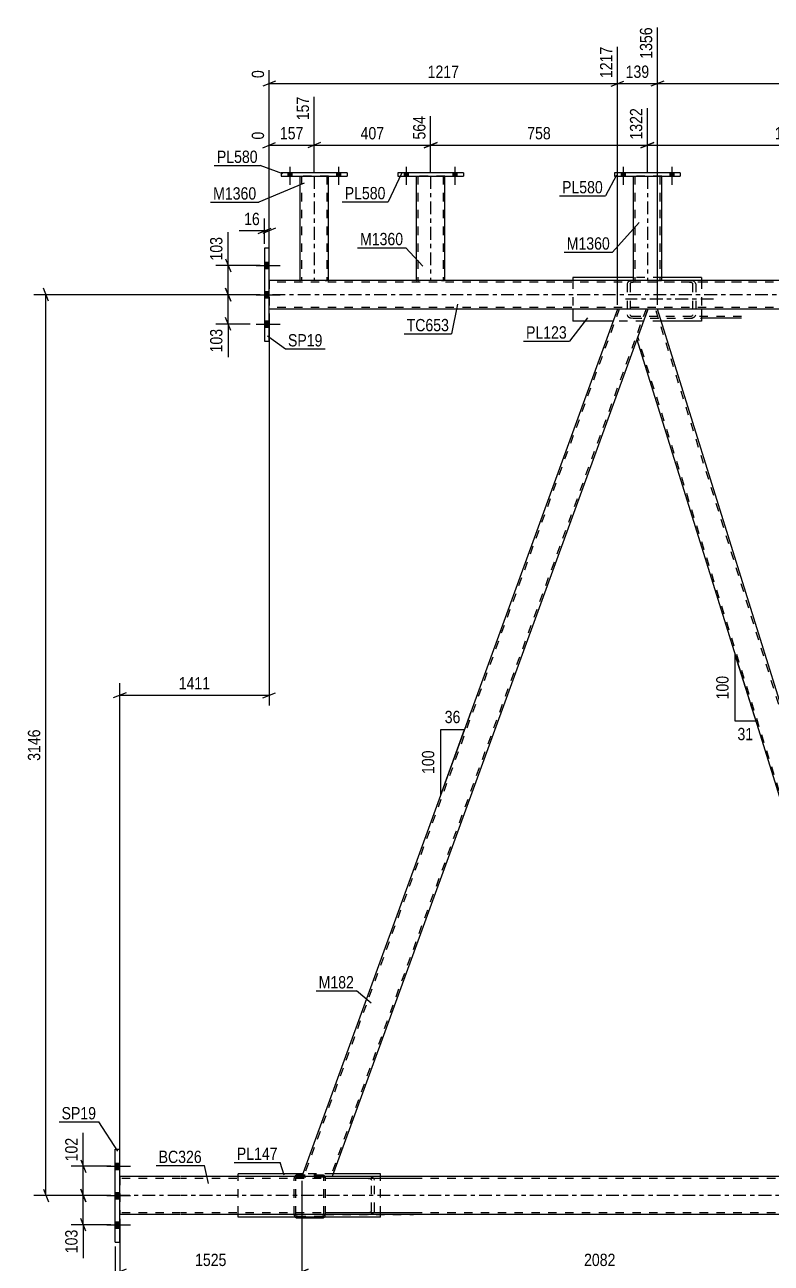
# Model space of a CAD drawing. Header units: millimetres. Extents: x -563 to 626, y -882 to -41.
# Drawn here: x -145.3 to 28.6, y -735.5 to -447.1 of the extents above; entities that cross this region are included whole.
import ezdxf

# ---------------------------------------------------------------- set-up
doc = ezdxf.new("R2010")
doc.units = ezdxf.units.MM
doc.linetypes.add('DXK_LINE_DOT2', pattern=[3.9198, 1.9599, -1.9599])
doc.linetypes.add('DXK_LINE_DOT3', pattern=[5.9187, 2.979, -0.9799, 0.9799, -0.9799])
doc.styles.add('Arial Narrow', font='ARIALN.TTF', dxfattribs={"height": 0.2})

# ---------------------------------------------------------------- blocks, each defined once
blk = doc.blocks.new('Part-761534688-3945 - 3801')
at = {"color": 2, "linetype": 'Continuous'}
for p, q in [((-3.63, -482.38), (-3.63, -506.67)), ((3.04, -506.67), (3.04, -482.38)), ((2.24, -506.67), (-3.63, -506.67)), ((2.98, -506.67), (2.24, -506.67)), ((2.98, -506.67), (3.04, -506.67))]:
    blk.add_line(p, q, dxfattribs=at)
at = {"color": 7, "linetype": 'DXK_LINE_DOT2'}
for p, q in [((3.04, -482.38), (-3.63, -482.38)), ((-3.23, -482.38), (-3.23, -506.67)), ((2.64, -482.38), (2.64, -506.67)), ((-3.63, -506.67), (-3.56, -506.67)), ((-3.23, -506.67), (-3.19, -506.67)), ((-3.19, -506.67), (-3.13, -506.67)), ((-3.13, -506.67), (-3.11, -506.67)), ((2.24, -506.67), (2.81, -506.67))]:
    blk.add_line(p, q, dxfattribs=at)
at = {"color": 7, "linetype": 'DXK_LINE_DOT3'}
blk.add_line((-0.29, -482.38), (-0.29, -506.67), dxfattribs=at)
blk = doc.blocks.new('Part-761534688-3815 - 3801')
at = {"color": 2, "linetype": 'Continuous'}
for p, q in [((-109.03, -715.37), (-123.23, -715.37)), ((170.63, -715.37), (-108.93, -715.37)), ((-109.03, -724.17), (-123.23, -724.17)), ((170.63, -724.17), (-108.93, -724.17))]:
    blk.add_line(p, q, dxfattribs=at)
at = {"color": 7, "linetype": 'DXK_LINE_DOT2'}
for p, q in [((-123.23, -715.37), (-123.23, -724.17)), ((-109.03, -715.77), (-123.23, -715.77)), ((170.63, -715.77), (-108.93, -715.77)), ((170.63, -715.37), (170.63, -724.17)), ((-109.03, -723.77), (-123.23, -723.77)), ((170.63, -723.77), (-108.93, -723.77))]:
    blk.add_line(p, q, dxfattribs=at)
at = {"color": 7, "linetype": 'DXK_LINE_DOT3'}
for p, q in [((-109.03, -719.77), (-123.23, -719.77)), ((170.63, -719.77), (-108.93, -719.77))]:
    blk.add_line(p, q, dxfattribs=at)
blk = doc.blocks.new('Part-761534688-3850 - 3801')
at = {"color": 2, "linetype": 'Continuous'}
for p, q in [((-7.96, -481.58), (-7.96, -482.38)), ((7.37, -481.58), (-7.96, -481.58)), ((7.37, -481.58), (7.37, -482.38)), ((-7.96, -482.38), (7.37, -482.38))]:
    blk.add_line(p, q, dxfattribs=at)
blk = doc.blocks.new('Part-761534688-3985 - 3801')
at = {"color": 2, "linetype": 'Continuous'}
for p, q in [((-80.56, -714.7), (-95.6, -714.7)), ((-95.6, -715.37), (-95.6, -714.7)), ((-62.5, -714.7), (-73.46, -714.7)), ((-62.5, -715.37), (-62.5, -714.7)), ((-95.6, -724.84), (-95.6, -724.17)), ((-62.5, -724.84), (-95.6, -724.84)), ((-62.5, -724.84), (-62.5, -724.17))]:
    blk.add_line(p, q, dxfattribs=at)
at = {"color": 7, "linetype": 'DXK_LINE_DOT2'}
for p, q in [((-73.46, -714.7), (-80.56, -714.7)), ((-95.6, -724.17), (-95.6, -715.37)), ((-62.5, -724.17), (-62.5, -715.37))]:
    blk.add_line(p, q, dxfattribs=at)
blk = doc.blocks.new('Bolt-761534688-3859 - 3801')
at = {"linetype": 'Continuous'}
for points in [[(-56.01, -481.58), (-56.94, -481.58), (-56.94, -482.38), (-56.01, -482.38)], [(-56.01, -481.58), (-56.94, -481.58), (-56.94, -482.38), (-56.01, -482.38)], [(-44.67, -481.58), (-45.61, -481.58), (-45.61, -482.38), (-44.67, -482.38)], [(-44.67, -481.58), (-45.61, -481.58), (-45.61, -482.38), (-44.67, -482.38)]]:
    blk.add_hatch(color=1, dxfattribs=at).paths.add_polyline_path(points)
at = {"color": 1, "linetype": 'Continuous'}
for p, q in [((-56.94, -481.58), (-56.94, -482.38)), ((-56.94, -481.58), (-56.94, -482.38)), ((-56.47, -480.24), (-56.47, -484.44)), ((-56.47, -480.24), (-56.47, -484.44)), ((-56.01, -481.58), (-56.01, -482.38)), ((-56.01, -481.58), (-56.01, -482.38)), ((-45.61, -481.58), (-45.61, -482.38)), ((-45.61, -481.58), (-45.61, -482.38)), ((-45.14, -480.24), (-45.14, -484.44)), ((-45.14, -480.24), (-45.14, -484.44)), ((-44.67, -481.58), (-44.67, -482.38)), ((-44.67, -481.58), (-44.67, -482.38))]:
    blk.add_line(p, q, dxfattribs=at)
blk = doc.blocks.new('Bolt-761534688-3861 - 3801')
at = {"linetype": 'Continuous'}
for points in [[(-83.13, -481.58), (-84.07, -481.58), (-84.07, -482.38), (-83.13, -482.38)], [(-83.13, -481.58), (-84.07, -481.58), (-84.07, -482.38), (-83.13, -482.38)], [(-71.8, -481.58), (-72.73, -481.58), (-72.73, -482.38), (-71.8, -482.38)], [(-71.8, -481.58), (-72.73, -481.58), (-72.73, -482.38), (-71.8, -482.38)]]:
    blk.add_hatch(color=1, dxfattribs=at).paths.add_polyline_path(points)
at = {"color": 1, "linetype": 'Continuous'}
for p, q in [((-84.07, -481.58), (-84.07, -482.38)), ((-84.07, -481.58), (-84.07, -482.38)), ((-83.6, -480.24), (-83.6, -484.44)), ((-83.6, -480.24), (-83.6, -484.44)), ((-83.13, -481.58), (-83.13, -482.38)), ((-83.13, -481.58), (-83.13, -482.38)), ((-72.73, -481.58), (-72.73, -482.38)), ((-72.73, -481.58), (-72.73, -482.38)), ((-72.27, -480.24), (-72.27, -484.44)), ((-72.27, -480.24), (-72.27, -484.44)), ((-71.8, -481.58), (-71.8, -482.38)), ((-71.8, -481.58), (-71.8, -482.38))]:
    blk.add_line(p, q, dxfattribs=at)
blk = doc.blocks.new('Bolt-761534688-3863 - 3801')
at = {"linetype": 'Continuous'}
for points in [[(-5.49, -481.58), (-6.43, -481.58), (-6.43, -482.38), (-5.49, -482.38)], [(-5.49, -481.58), (-6.43, -481.58), (-6.43, -482.38), (-5.49, -482.38)], [(5.84, -481.58), (4.91, -481.58), (4.91, -482.38), (5.84, -482.38)], [(5.84, -481.58), (4.91, -481.58), (4.91, -482.38), (5.84, -482.38)]]:
    blk.add_hatch(color=1, dxfattribs=at).paths.add_polyline_path(points)
at = {"color": 1, "linetype": 'Continuous'}
for p, q in [((-6.43, -481.58), (-6.43, -482.38)), ((-6.43, -481.58), (-6.43, -482.38)), ((-5.96, -480.24), (-5.96, -484.44)), ((-5.96, -480.24), (-5.96, -484.44)), ((-5.49, -481.58), (-5.49, -482.38)), ((-5.49, -481.58), (-5.49, -482.38)), ((4.91, -481.58), (4.91, -482.38)), ((4.91, -481.58), (4.91, -482.38)), ((5.37, -480.24), (5.37, -484.44)), ((5.37, -480.24), (5.37, -484.44)), ((5.84, -481.58), (5.84, -482.38)), ((5.84, -481.58), (5.84, -482.38))]:
    blk.add_line(p, q, dxfattribs=at)
blk = doc.blocks.new('Bolt-761534688-3871 - 3801')
at = {"linetype": 'Continuous'}
for points in [[(-89.47, -502.44), (-89.47, -503.9), (-88.41, -503.9), (-88.41, -502.44)], [(-89.47, -502.44), (-89.47, -503.9), (-88.41, -503.9), (-88.41, -502.44)], [(-89.47, -502.44), (-89.47, -503.9), (-88.41, -503.9), (-88.41, -502.44)], [(-89.47, -509.27), (-89.47, -510.74), (-88.41, -510.74), (-88.41, -509.27)], [(-89.47, -509.27), (-89.47, -510.74), (-88.41, -510.74), (-88.41, -509.27)], [(-89.47, -516.1), (-89.47, -517.57), (-88.41, -517.57), (-88.41, -516.1)], [(-89.47, -516.1), (-89.47, -517.57), (-88.41, -517.57), (-88.41, -516.1)], [(-89.47, -516.1), (-89.47, -517.57), (-88.41, -517.57), (-88.41, -516.1)]]:
    blk.add_hatch(color=1, dxfattribs=at).paths.add_polyline_path(points)
at = {"color": 1, "linetype": 'Continuous'}
for p, q in [((-91.41, -503.17), (-85.87, -503.17)), ((-91.41, -503.17), (-85.87, -503.17)), ((-91.41, -503.17), (-85.87, -503.17)), ((-89.47, -502.44), (-88.41, -502.44)), ((-89.47, -502.44), (-88.41, -502.44)), ((-89.47, -502.44), (-88.41, -502.44)), ((-89.47, -503.9), (-88.41, -503.9)), ((-89.47, -503.9), (-88.41, -503.9)), ((-89.47, -503.9), (-88.41, -503.9)), ((-91.41, -510), (-85.87, -510)), ((-91.41, -510), (-85.87, -510)), ((-89.47, -509.27), (-88.41, -509.27)), ((-89.47, -509.27), (-88.41, -509.27)), ((-89.47, -510.74), (-88.41, -510.74)), ((-89.47, -510.74), (-88.41, -510.74)), ((-89.47, -516.1), (-88.41, -516.1)), ((-89.47, -516.1), (-88.41, -516.1)), ((-89.47, -516.1), (-88.41, -516.1)), ((-91.41, -516.84), (-85.87, -516.84)), ((-91.41, -516.84), (-85.87, -516.84)), ((-91.41, -516.84), (-85.87, -516.84)), ((-89.47, -517.57), (-88.41, -517.57)), ((-89.47, -517.57), (-88.41, -517.57)), ((-89.47, -517.57), (-88.41, -517.57))]:
    blk.add_line(p, q, dxfattribs=at)
blk = doc.blocks.new('Part-761534688-3885 - 3801')
at = {"color": 2, "linetype": 'Continuous'}
for p, q in [((-81.27, -506.67), (-88.41, -506.67)), ((-54.14, -506.67), (-74.6, -506.67)), ((-3.63, -506.67), (-47.47, -506.67)), ((63.03, -506.67), (3.04, -506.67)), ((129.7, -506.67), (69.7, -506.67)), ((196.37, -506.67), (136.37, -506.67)), ((229.02, -506.67), (203.04, -506.67)), ((-7.27, -513.34), (-88.41, -513.34)), ((134.62, -513.34), (2.03, -513.34)), ((229.02, -513.34), (141.72, -513.34))]:
    blk.add_line(p, q, dxfattribs=at)
at = {"color": 7, "linetype": 'DXK_LINE_DOT2'}
for p, q in [((-88.41, -506.67), (-88.41, -513.34)), ((229.02, -507.07), (-88.41, -507.07)), ((-74.6, -506.67), (-81.27, -506.67)), ((-47.47, -506.67), (-54.14, -506.67)), ((3.04, -506.67), (-3.63, -506.67)), ((69.7, -506.67), (63.03, -506.67)), ((136.37, -506.67), (129.7, -506.67)), ((203.04, -506.67), (196.37, -506.67)), ((229.02, -506.67), (229.02, -513.34)), ((229.02, -512.94), (-88.41, -512.94)), ((2.03, -513.34), (-7.27, -513.34)), ((141.72, -513.34), (134.62, -513.34))]:
    blk.add_line(p, q, dxfattribs=at)
at = {"color": 7, "linetype": 'DXK_LINE_DOT3'}
blk.add_line((229.02, -510), (-88.41, -510), dxfattribs=at)
blk = doc.blocks.new('Bolt-761534688-3903 - 3801')
at = {"linetype": 'Continuous'}
for points in [[(-124.3, -712.2), (-124.3, -713.67), (-123.23, -713.67), (-123.23, -712.2)], [(-124.3, -712.2), (-124.3, -713.67), (-123.23, -713.67), (-123.23, -712.2)], [(-124.3, -712.2), (-124.3, -713.67), (-123.23, -713.67), (-123.23, -712.2)], [(-124.3, -719.04), (-124.3, -720.5), (-123.23, -720.5), (-123.23, -719.04)], [(-124.3, -719.04), (-124.3, -720.5), (-123.23, -720.5), (-123.23, -719.04)], [(-124.3, -725.87), (-124.3, -727.34), (-123.23, -727.34), (-123.23, -725.87)], [(-124.3, -725.87), (-124.3, -727.34), (-123.23, -727.34), (-123.23, -725.87)], [(-124.3, -725.87), (-124.3, -727.34), (-123.23, -727.34), (-123.23, -725.87)]]:
    blk.add_hatch(color=1, dxfattribs=at).paths.add_polyline_path(points)
at = {"color": 1, "linetype": 'Continuous'}
for p, q in [((-124.3, -712.2), (-123.23, -712.2)), ((-124.3, -712.2), (-123.23, -712.2)), ((-124.3, -712.2), (-123.23, -712.2)), ((-126.23, -712.94), (-120.7, -712.94)), ((-126.23, -712.94), (-120.7, -712.94)), ((-126.23, -712.94), (-120.7, -712.94)), ((-124.3, -713.67), (-123.23, -713.67)), ((-124.3, -713.67), (-123.23, -713.67)), ((-124.3, -713.67), (-123.23, -713.67)), ((-126.23, -719.77), (-120.7, -719.77)), ((-126.23, -719.77), (-120.7, -719.77)), ((-124.3, -719.04), (-123.23, -719.04)), ((-124.3, -719.04), (-123.23, -719.04)), ((-124.3, -720.5), (-123.23, -720.5)), ((-124.3, -720.5), (-123.23, -720.5)), ((-126.23, -726.6), (-120.7, -726.6)), ((-126.23, -726.6), (-120.7, -726.6)), ((-126.23, -726.6), (-120.7, -726.6)), ((-124.3, -725.87), (-123.23, -725.87)), ((-124.3, -725.87), (-123.23, -725.87)), ((-124.3, -725.87), (-123.23, -725.87)), ((-124.3, -727.34), (-123.23, -727.34)), ((-124.3, -727.34), (-123.23, -727.34)), ((-124.3, -727.34), (-123.23, -727.34))]:
    blk.add_line(p, q, dxfattribs=at)
blk = doc.blocks.new('Part-761534688-3918 - 3801')
at = {"color": 2, "linetype": 'Continuous'}
for p, q in [((-124.3, -730.6), (-124.3, -708.94)), ((-124.3, -708.94), (-123.23, -708.94)), ((-123.23, -730.6), (-123.23, -708.94)), ((-124.3, -730.6), (-123.23, -730.6))]:
    blk.add_line(p, q, dxfattribs=at)
blk = doc.blocks.new('Part-761534688-3939 - 3801')
at = {"color": 2, "linetype": 'Continuous'}
for p, q in [((-0.17, -513.34), (-2.75, -520.42)), ((2.03, -513.34), (-0.17, -513.34)), ((63.2, -709.58), (2.03, -513.34)), ((-2.75, -520.42), (58.02, -715.37)), ((63.2, -709.58), (61.09, -715.37))]:
    blk.add_line(p, q, dxfattribs=at)
at = {"color": 7, "linetype": 'DXK_LINE_DOT2'}
for p, q in [((62.97, -710.2), (1.61, -513.34)), ((58.43, -715.37), (-2.52, -519.8)), ((63.2, -709.58), (62.74, -710.82)), ((58.02, -715.37), (61.09, -715.37)), ((58.02, -715.37), (58.08, -715.37))]:
    blk.add_line(p, q, dxfattribs=at)
blk = doc.blocks.new('Part-761534688-4024 - 3801')
at = {"color": 7, "linetype": 'DXK_LINE_DOT2'}
for p, q in [((-81.81, -715), (-82.11, -715.06)), ((-76.07, -715), (-81.81, -715)), ((-75.77, -715.06), (-76.07, -715)), ((-82.6, -715.77), (-82.61, -715.8)), ((-82.61, -724.2), (-82.61, -715.8)), ((-82.55, -715.5), (-82.6, -715.77)), ((-82.21, -715.8), (-82.2, -715.77)), ((-82.21, -724.2), (-82.21, -715.8)), ((-82.2, -715.77), (-82.18, -715.65)), ((-82.18, -715.65), (-82.09, -715.52)), ((-82.09, -715.52), (-81.96, -715.43)), ((-81.96, -715.43), (-81.81, -715.4)), ((-81.81, -715.4), (-76.07, -715.4)), ((-76.07, -715.4), (-75.92, -715.43)), ((-75.92, -715.43), (-75.79, -715.52)), ((-75.79, -715.52), (-75.7, -715.65)), ((-75.68, -715.77), (-75.7, -715.65)), ((-75.67, -715.8), (-75.68, -715.77)), ((-75.67, -724.2), (-75.67, -715.8)), ((-75.28, -715.77), (-75.34, -715.5)), ((-75.27, -715.8), (-75.28, -715.77)), ((-75.27, -724.2), (-75.27, -715.8)), ((-82.61, -724.2), (-82.55, -724.51)), ((-82.18, -724.36), (-82.21, -724.2)), ((-82.09, -724.49), (-82.18, -724.36)), ((-81.96, -724.57), (-82.09, -724.49)), ((-81.81, -724.6), (-81.96, -724.57)), ((-81.81, -724.6), (-76.07, -724.6)), ((-75.92, -724.57), (-76.07, -724.6)), ((-75.79, -724.49), (-75.92, -724.57)), ((-75.7, -724.36), (-75.79, -724.49)), ((-75.67, -724.2), (-75.7, -724.36)), ((-75.34, -724.51), (-75.27, -724.2))]:
    blk.add_line(p, q, dxfattribs=at)
at = {"color": 2, "linetype": 'Continuous'}
for p, q in [((-82.11, -724.94), (-81.81, -725)), ((-81.81, -725), (-76.07, -725)), ((-76.07, -725), (-75.77, -724.94))]:
    blk.add_line(p, q, dxfattribs=at)
at = {"color": 7, "linetype": 'DXK_LINE_DOT2'}
for centre, start, end in [((-81.81, -715.8), 112.5, 157.5), ((-76.07, -715.8), 22.5, 67.5), ((-81.81, -724.2), 202.5, 233.6306), ((-76.07, -724.2), 306.3694, 337.5)]:
    blk.add_arc(centre, 0.8, start, end, dxfattribs=at)
at = {"color": 2, "linetype": 'Continuous'}
for centre, start, end in [((-81.81, -724.2), 233.6306, 247.5), ((-76.07, -724.2), 292.5, 306.3694)]:
    blk.add_arc(centre, 0.8, start, end, dxfattribs=at)
blk = doc.blocks.new('Part-761534688-3963 - 3801')
at = {"color": 7, "linetype": 'DXK_LINE_DOT2'}
for p, q in [((-4.93, -507.16), (-5.04, -507.47)), ((-5.04, -507.47), (-5.04, -514.67)), ((-4.31, -507.47), (-4.25, -507.32)), ((-4.31, -507.47), (-4.31, -514.67)), ((-3.58, -506.67), (-4.14, -506.73)), ((-3.86, -507.1), (-3.58, -507.07)), ((21.66, -506.67), (-3.58, -506.67)), ((21.66, -507.07), (-3.58, -507.07)), ((10.08, -506.73), (9.52, -506.67)), ((9.52, -507.07), (9.8, -507.1)), ((10.19, -507.32), (10.25, -507.47)), ((10.25, -507.47), (10.25, -514.67)), ((10.98, -507.47), (10.87, -507.16)), ((10.98, -507.47), (10.98, -514.67)), ((-5.04, -514.67), (-4.93, -514.98)), ((-4.25, -514.82), (-4.31, -514.67)), ((-4.14, -515.41), (-3.58, -515.47)), ((-3.58, -515.07), (-3.86, -515.04)), ((21.66, -515.07), (-3.58, -515.07)), ((-3.58, -515.47), (12.31, -515.47)), ((9.8, -515.04), (9.52, -515.07)), ((9.52, -515.47), (10.08, -515.41)), ((10.25, -514.67), (10.19, -514.82)), ((10.87, -514.98), (10.98, -514.67))]:
    blk.add_line(p, q, dxfattribs=at)
at = {"color": 7, "linetype": 'DXK_LINE_DOT3'}
blk.add_line((15.11, -511.07), (-5.39, -511.07), dxfattribs=at)
at = {"color": 2, "linetype": 'Continuous'}
blk.add_line((21.66, -515.47), (12.31, -515.47), dxfattribs=at)
at = {"color": 7, "linetype": 'DXK_LINE_DOT2'}
for centre, radius, start, end in [((-3.91, -508.07), 1.36, 99.5182, 138.0638), ((-3.75, -507.77), 0.681, 99.5182, 138.0638), ((9.69, -507.77), 0.681, 41.9363, 80.4819), ((9.85, -508.07), 1.36, 41.9363, 80.4819), ((-3.91, -514.07), 1.36, 221.9363, 260.4819), ((-3.75, -514.37), 0.681, 221.9363, 260.4819), ((9.69, -514.37), 0.681, 279.5182, 318.0638), ((9.85, -514.07), 1.36, 279.5182, 318.0638)]:
    blk.add_arc(centre, radius, start, end, dxfattribs=at)
blk = doc.blocks.new('Part-761534688-3993 - 3801')
at = {"color": 2, "linetype": 'Continuous'}
for p, q in [((-7.27, -513.34), (-80.8, -715.37)), ((-7.2, -513.34), (-7.27, -513.34)), ((-1.02, -513.34), (-7.2, -513.34)), ((-0.17, -513.34), (-1.02, -513.34)), ((-2.75, -520.42), (-73.71, -715.37))]:
    blk.add_line(p, q, dxfattribs=at)
at = {"color": 7, "linetype": 'DXK_LINE_DOT2'}
for p, q in [((-6.84, -513.34), (-80.38, -715.37)), ((-0.6, -513.34), (-74.13, -715.37)), ((-6.84, -513.34), (-6.81, -513.34)), ((-0.17, -513.34), (-2.75, -520.42)), ((-0.24, -513.34), (-0.42, -513.34)), ((-0.17, -513.34), (-0.24, -513.34)), ((-73.71, -715.37), (-80.8, -715.37)), ((-80.8, -715.37), (-80.74, -715.37))]:
    blk.add_line(p, q, dxfattribs=at)
blk = doc.blocks.new('Part-761534688-4058 - 3801')
at = {"color": 2, "linetype": 'Continuous'}
for p, q in [((-81.27, -482.38), (-81.27, -506.67)), ((-74.6, -506.67), (-74.6, -482.38)), ((-75.4, -506.67), (-81.27, -506.67)), ((-74.66, -506.67), (-75.4, -506.67)), ((-74.66, -506.67), (-74.6, -506.67))]:
    blk.add_line(p, q, dxfattribs=at)
at = {"color": 7, "linetype": 'DXK_LINE_DOT2'}
for p, q in [((-74.6, -482.38), (-81.27, -482.38)), ((-80.87, -482.38), (-80.87, -506.67)), ((-75, -482.38), (-75, -506.67)), ((-81.27, -506.67), (-81.21, -506.67)), ((-80.87, -506.67), (-80.84, -506.67)), ((-75.4, -506.67), (-74.83, -506.67))]:
    blk.add_line(p, q, dxfattribs=at)
at = {"color": 7, "linetype": 'DXK_LINE_DOT3'}
blk.add_line((-77.93, -482.38), (-77.93, -506.67), dxfattribs=at)
blk = doc.blocks.new('Part-761534688-4015 - 3801')
at = {"color": 2, "linetype": 'Continuous'}
for p, q in [((-17.67, -506), (-17.67, -506.67)), ((-3.63, -506), (-17.67, -506)), ((12.31, -506), (3.04, -506)), ((12.31, -506), (12.31, -506.67)), ((-17.67, -513.34), (-17.67, -516.14)), ((12.31, -513.34), (12.31, -516.14)), ((-8.29, -516.14), (-17.67, -516.14)), ((12.31, -516.14), (2.9, -516.14))]:
    blk.add_line(p, q, dxfattribs=at)
at = {"color": 7, "linetype": 'DXK_LINE_DOT2'}
for p, q in [((-17.67, -506.67), (-17.67, -513.34)), ((3.04, -506), (-3.63, -506)), ((12.31, -506.67), (12.31, -513.34)), ((2.9, -516.14), (-8.29, -516.14))]:
    blk.add_line(p, q, dxfattribs=at)
blk = doc.blocks.new('Part-761534688-4021 - 3801')
at = {"color": 2, "linetype": 'Continuous'}
for p, q in [((-85.6, -481.58), (-85.6, -482.38)), ((-70.27, -481.58), (-85.6, -481.58)), ((-70.27, -481.58), (-70.27, -482.38)), ((-85.6, -482.38), (-70.27, -482.38))]:
    blk.add_line(p, q, dxfattribs=at)
blk = doc.blocks.new('Part-761534688-4030 - 3801')
at = {"color": 2, "linetype": 'Continuous'}
for p, q in [((-54.14, -482.38), (-54.14, -506.67)), ((-47.47, -506.67), (-47.47, -482.38)), ((-48.27, -506.67), (-54.14, -506.67)), ((-47.54, -506.67), (-48.27, -506.67)), ((-47.54, -506.67), (-47.47, -506.67))]:
    blk.add_line(p, q, dxfattribs=at)
at = {"color": 7, "linetype": 'DXK_LINE_DOT2'}
for p, q in [((-47.47, -482.38), (-54.14, -482.38)), ((-53.74, -482.38), (-53.74, -506.67)), ((-47.87, -482.38), (-47.87, -506.67)), ((-54.14, -506.67), (-54.08, -506.67)), ((-53.74, -506.67), (-53.71, -506.67)), ((-53.71, -506.67), (-53.65, -506.67)), ((-53.65, -506.67), (-53.62, -506.67)), ((-48.27, -506.67), (-47.71, -506.67))]:
    blk.add_line(p, q, dxfattribs=at)
at = {"color": 7, "linetype": 'DXK_LINE_DOT3'}
blk.add_line((-50.81, -482.38), (-50.81, -506.67), dxfattribs=at)
blk = doc.blocks.new('Part-761534688-4041 - 3801')
at = {"color": 2, "linetype": 'Continuous'}
for p, q in [((-89.47, -499.17), (-89.47, -520.84)), ((-88.41, -499.17), (-89.47, -499.17)), ((-88.41, -520.84), (-88.41, -499.17)), ((-89.47, -520.84), (-88.41, -520.84))]:
    blk.add_line(p, q, dxfattribs=at)
blk = doc.blocks.new('Part-761534688-4060 - 3801')
at = {"color": 7, "linetype": 'DXK_LINE_DOT2'}
for p, q in [((-75.27, -724.17), (-75.27, -715.37)), ((-54.77, -715.37), (-75.27, -715.37)), ((-54.77, -715.77), (-75.27, -715.77)), ((-64.73, -715.43), (-65.29, -715.37)), ((-65.29, -715.77), (-65.01, -715.8)), ((-64.62, -716.02), (-64.56, -716.17)), ((-64.56, -723.37), (-64.56, -716.17)), ((-63.94, -715.89), (-63.95, -715.86)), ((-63.84, -716.17), (-63.94, -715.89)), ((-63.84, -723.37), (-63.84, -716.17)), ((-54.77, -723.77), (-75.27, -723.77)), ((-65.01, -723.74), (-65.29, -723.77)), ((-64.56, -723.37), (-64.62, -723.52)), ((-63.95, -723.67), (-63.89, -723.52)), ((-63.89, -723.52), (-63.84, -723.37)), ((-75.27, -724.17), (-54.77, -724.17)), ((-65.29, -724.17), (-64.73, -724.11))]:
    blk.add_line(p, q, dxfattribs=at)
for centre, radius, start, end in [((-65.13, -716.47), 0.681, 41.9363, 80.4819), ((-64.96, -716.77), 1.36, 41.9363, 80.4819), ((-65.13, -723.07), 0.681, 279.5182, 318.0638), ((-64.96, -722.76), 1.36, 279.5182, 318.0638)]:
    blk.add_arc(centre, radius, start, end, dxfattribs=at)
blk = doc.blocks.new('Part-761534688-4065 - 3801')
at = {"color": 2, "linetype": 'Continuous'}
for p, q in [((-58.47, -481.58), (-58.47, -482.38)), ((-43.14, -481.58), (-58.47, -481.58)), ((-43.14, -481.58), (-43.14, -482.38)), ((-58.47, -482.38), (-43.14, -482.38))]:
    blk.add_line(p, q, dxfattribs=at)
blk = doc.blocks.new('StraightDimension-761534688-4539 - 3801')
at = {"color": 7, "linetype": 'Continuous'}
for p, q in [((-132.31, -711.44), (-131.11, -714.44)), ((-125.3, -712.94), (-134.56, -712.94)), ((-131.71, -719.77), (-131.71, -712.94)), ((-125.3, -719.77), (-134.56, -719.77)), ((-131.11, -721.27), (-132.31, -718.27))]:
    blk.add_line(p, q, dxfattribs=at)
at = {"color": 0}
blk.add_wipeout([(-132.46, -705.73), (-136.66, -705.73), (-136.66, -712.41), (-132.46, -712.41)], dxfattribs=at)
at = {"color": 7, "linetype": 'Continuous'}
blk.add_line((-131.71, -712.94), (-131.71, -705.2), dxfattribs=at)
blk.add_line((-131.71, -712.94), (-131.71, -705.2), dxfattribs=at)
at = {"color": 3, "style": 'Arial Narrow'}
blk.add_text('102', height=2.863, rotation=90.0002, dxfattribs=at).set_placement((-133.06, -711.81))
blk = doc.blocks.new('StraightDimension-761534688-24456 - 3801')
at = {"color": 7, "linetype": 'Continuous'}
for p, q in [((-0.29, -481.38), (-0.29, -466.56)), ((66.37, -481.38), (66.37, -466.56)), ((1.21, -474.57), (-1.79, -475.77)), ((-0.29, -475.17), (66.37, -475.17)), ((64.87, -475.77), (67.87, -474.57))]:
    blk.add_line(p, q, dxfattribs=at)
at = {"color": 0, "linetype": 'Continuous'}
blk.add_wipeout([(65.77, -465.96), (61.57, -465.96), (61.57, -474.47), (65.77, -474.47)], dxfattribs=at)
at = {"color": 0}
blk.add_wipeout([(37.29, -474.42), (37.29, -470.22), (28.78, -470.22), (28.78, -474.42)], dxfattribs=at)
at = {"color": 3, "linetype": 'Continuous', "style": 'Arial Narrow'}
blk.add_text('2322', height=2.863, rotation=90.0002, dxfattribs=at).set_placement((65.17, -473.87))
at = {"color": 3, "style": 'Arial Narrow'}
blk.add_text('1000', height=2.863, dxfattribs=at).set_placement((29.38, -473.82))
blk = doc.blocks.new('StraightDimension-761534688-4547 - 3801')
at = {"color": 7, "linetype": 'Continuous'}
for p, q in [((-125.3, -719.77), (-134.56, -719.77)), ((-132.31, -718.27), (-131.11, -721.27)), ((-131.71, -726.6), (-131.71, -719.77)), ((-125.3, -726.6), (-134.56, -726.6)), ((-131.11, -728.1), (-132.31, -725.1))]:
    blk.add_line(p, q, dxfattribs=at)
at = {"color": 0}
blk.add_wipeout([(-132.46, -727.13), (-136.66, -727.13), (-136.66, -733.81), (-132.46, -733.81)], dxfattribs=at)
at = {"color": 7, "linetype": 'Continuous'}
blk.add_line((-131.71, -726.6), (-131.71, -734.34), dxfattribs=at)
blk.add_line((-131.71, -726.6), (-131.71, -734.34), dxfattribs=at)
at = {"color": 3, "style": 'Arial Narrow'}
blk.add_text('103', height=2.863, rotation=90.0002, dxfattribs=at).set_placement((-133.06, -733.21))
blk = doc.blocks.new('AngleDimension-761534688-24145 - 3801')
at = {"color": 7, "linetype": 'Continuous'}
for p, q in [((20.11, -593.76), (24.93, -609.23)), ((20.11, -593.76), (20.11, -609.23)), ((23.74, -605.41), (24.93, -609.23)), ((20.11, -609.23), (24.93, -609.23))]:
    blk.add_line(p, q, dxfattribs=at)
at = {"color": 0}
for points in [[(19.21, -598.15), (15.01, -598.15), (15.01, -604.84), (19.21, -604.84)], [(24.95, -614.33), (24.95, -610.13), (20.09, -610.13), (20.09, -614.33)]]:
    blk.add_wipeout(points, dxfattribs=at)
at = {"color": 3, "style": 'Arial Narrow'}
blk.add_text('100', height=2.863, rotation=90.0002, dxfattribs=at).set_placement((18.61, -604.24))
blk.add_text('31', height=2.863, dxfattribs=at).set_placement((20.69, -613.73))
blk = doc.blocks.new('StraightDimension-761534688-4091 - 3801')
at = {"color": 7, "linetype": 'Continuous'}
for p, q in [((230.08, -521.84), (230.08, -778.41)), ((-124.3, -731.6), (-124.3, -778.41)), ((-122.8, -775.41), (-125.8, -776.61)), ((228.58, -776.61), (231.58, -775.41)), ((-124.3, -776.01), (230.08, -776.01))]:
    blk.add_line(p, q, dxfattribs=at)
at = {"color": 0}
blk.add_wipeout([(57.15, -775.26), (57.15, -771.06), (48.64, -771.06), (48.64, -775.26)], dxfattribs=at)
at = {"color": 3, "style": 'Arial Narrow'}
blk.add_text('6204', height=2.863, dxfattribs=at).set_placement((49.24, -774.66))
blk = doc.blocks.new('StraightDimension-761534688-4102 - 3801')
at = {"color": 7, "linetype": 'Continuous'}
for p, q in [((-89.47, -498.17), (-89.47, -492.29)), ((-88.41, -498.17), (-88.41, -492.29)), ((-90.97, -495.74), (-87.97, -494.54)), ((-86.91, -494.54), (-89.91, -495.74)), ((-89.47, -495.14), (-88.41, -495.14))]:
    blk.add_line(p, q, dxfattribs=at)
at = {"color": 0}
blk.add_wipeout([(-90, -494.39), (-90, -490.19), (-94.85, -490.19), (-94.85, -494.39)], dxfattribs=at)
at = {"color": 7, "linetype": 'Continuous'}
blk.add_line((-89.47, -495.14), (-95.38, -495.14), dxfattribs=at)
blk.add_line((-89.47, -495.14), (-95.38, -495.14), dxfattribs=at)
at = {"color": 3, "style": 'Arial Narrow'}
blk.add_text('16', height=2.863, dxfattribs=at).set_placement((-94.25, -493.79))
blk = doc.blocks.new('StraightDimension-761534688-4225 - 3801')
at = {"color": 7, "linetype": 'Continuous'}
for p, q in [((-90.47, -510), (-143.25, -510)), ((-139.8, -511.5), (-141, -508.5)), ((-140.4, -719.77), (-140.4, -510)), ((-125.3, -719.77), (-143.25, -719.77)), ((-141, -718.27), (-139.8, -721.27))]:
    blk.add_line(p, q, dxfattribs=at)
at = {"color": 0}
blk.add_wipeout([(-141.15, -610.63), (-145.35, -610.63), (-145.35, -619.14), (-141.15, -619.14)], dxfattribs=at)
at = {"color": 3, "style": 'Arial Narrow'}
blk.add_text('3146', height=2.863, rotation=90.0002, dxfattribs=at).set_placement((-141.75, -618.54))
blk = doc.blocks.new('StraightDimension-761534688-4522 - 3801')
at = {"color": 7, "linetype": 'Continuous'}
for p, q in [((-90.47, -510), (-100.81, -510)), ((-98.56, -508.5), (-97.36, -511.5)), ((-97.96, -516.84), (-97.96, -510)), ((-97.36, -518.34), (-98.56, -515.34)), ((-92.81, -516.84), (-100.81, -516.84))]:
    blk.add_line(p, q, dxfattribs=at)
at = {"color": 0}
blk.add_wipeout([(-98.71, -517.36), (-102.91, -517.36), (-102.91, -524.04), (-98.71, -524.04)], dxfattribs=at)
at = {"color": 7, "linetype": 'Continuous'}
blk.add_line((-97.96, -516.84), (-97.96, -524.57), dxfattribs=at)
blk.add_line((-97.96, -516.84), (-97.96, -524.57), dxfattribs=at)
at = {"color": 3, "style": 'Arial Narrow'}
blk.add_text('103', height=2.863, rotation=90.0002, dxfattribs=at).set_placement((-99.31, -523.44))
blk = doc.blocks.new('StraightDimension-761534688-4530 - 3801')
at = {"color": 7, "linetype": 'Continuous'}
for p, q in [((-98.56, -501.67), (-97.36, -504.67)), ((-90.47, -503.17), (-100.81, -503.17)), ((-97.96, -510), (-97.96, -503.17)), ((-90.47, -510), (-100.81, -510)), ((-97.36, -511.5), (-98.56, -508.5))]:
    blk.add_line(p, q, dxfattribs=at)
at = {"color": 0}
blk.add_wipeout([(-98.71, -495.96), (-102.91, -495.96), (-102.91, -502.64), (-98.71, -502.64)], dxfattribs=at)
at = {"color": 7, "linetype": 'Continuous'}
blk.add_line((-97.96, -503.17), (-97.96, -495.43), dxfattribs=at)
blk.add_line((-97.96, -503.17), (-97.96, -495.43), dxfattribs=at)
at = {"color": 3, "style": 'Arial Narrow'}
blk.add_text('103', height=2.863, rotation=90.0002, dxfattribs=at).set_placement((-99.31, -502.04))
blk = doc.blocks.new('AngleDimension-761534688-24131 - 3801')
at = {"color": 7, "linetype": 'Continuous'}
for p, q in [((-41.41, -607.15), (-42.91, -611.26)), ((-48.45, -611.26), (-42.91, -611.26)), ((-48.45, -626.48), (-42.91, -611.26)), ((-48.45, -626.48), (-48.45, -611.26))]:
    blk.add_line(p, q, dxfattribs=at)
at = {"color": 0}
for points in [[(-43.25, -610.36), (-43.25, -606.16), (-48.11, -606.16), (-48.11, -610.36)], [(-49.35, -615.53), (-53.55, -615.53), (-53.55, -622.21), (-49.35, -622.21)]]:
    blk.add_wipeout(points, dxfattribs=at)
at = {"color": 3, "style": 'Arial Narrow'}
blk.add_text('36', height=2.863, dxfattribs=at).set_placement((-47.51, -609.76))
blk.add_text('100', height=2.863, rotation=90.0002, dxfattribs=at).set_placement((-49.95, -621.61))
blk = doc.blocks.new('StraightDimension-761534688-24457 - 3801')
at = {"color": 7, "linetype": 'Continuous'}
for p, q in [((-0.29, -481.38), (-0.29, -466.56)), ((-50.81, -481.38), (-50.81, -468.39)), ((-49.31, -474.57), (-52.31, -475.77)), ((-50.81, -475.17), (-0.29, -475.17)), ((-1.79, -475.77), (1.21, -474.57))]:
    blk.add_line(p, q, dxfattribs=at)
at = {"color": 0, "linetype": 'Continuous'}
blk.add_wipeout([(-0.89, -465.96), (-5.09, -465.96), (-5.09, -474.47), (-0.89, -474.47)], dxfattribs=at)
at = {"color": 0}
blk.add_wipeout([(-22.21, -474.42), (-22.21, -470.22), (-28.89, -470.22), (-28.89, -474.42)], dxfattribs=at)
at = {"color": 3, "linetype": 'Continuous', "style": 'Arial Narrow'}
blk.add_text('1322', height=2.863, rotation=90.0002, dxfattribs=at).set_placement((-1.49, -473.87))
at = {"color": 3, "style": 'Arial Narrow'}
blk.add_text('758', height=2.863, dxfattribs=at).set_placement((-28.29, -473.82))
blk = doc.blocks.new('StraightDimension-761534688-24458 - 3801')
at = {"color": 7, "linetype": 'Continuous'}
for p, q in [((-77.93, -481.38), (-77.93, -463.89)), ((-50.81, -481.38), (-50.81, -468.39)), ((-76.43, -474.57), (-79.43, -475.77)), ((-77.93, -475.17), (-50.81, -475.17)), ((-52.31, -475.77), (-49.31, -474.57))]:
    blk.add_line(p, q, dxfattribs=at)
at = {"color": 0, "linetype": 'Continuous'}
blk.add_wipeout([(-51.41, -467.79), (-55.61, -467.79), (-55.61, -474.47), (-51.41, -474.47)], dxfattribs=at)
at = {"color": 0}
blk.add_wipeout([(-61.03, -474.42), (-61.03, -470.22), (-67.71, -470.22), (-67.71, -474.42)], dxfattribs=at)
at = {"color": 3, "linetype": 'Continuous', "style": 'Arial Narrow'}
blk.add_text('564', height=2.863, rotation=90.0002, dxfattribs=at).set_placement((-52.01, -473.87))
at = {"color": 3, "style": 'Arial Narrow'}
blk.add_text('407', height=2.863, dxfattribs=at).set_placement((-67.11, -473.82))
blk = doc.blocks.new('StraightDimension-761534688-24459 - 3801')
at = {"color": 7, "linetype": 'Continuous'}
for p, q in [((-77.93, -481.38), (-77.93, -463.89)), ((-88.41, -505.67), (-88.41, -472.05)), ((-89.91, -475.77), (-86.91, -474.57)), ((-88.41, -475.17), (-77.93, -475.17)), ((-76.43, -474.57), (-79.43, -475.77))]:
    blk.add_line(p, q, dxfattribs=at)
at = {"color": 0, "linetype": 'Continuous'}
blk.add_wipeout([(-89.01, -471.45), (-93.21, -471.45), (-93.21, -474.47), (-89.01, -474.47)], dxfattribs=at)
at = {"color": 0}
blk.add_wipeout([(-79.83, -474.42), (-79.83, -470.22), (-86.51, -470.22), (-86.51, -474.42)], dxfattribs=at)
at = {"color": 3, "linetype": 'Continuous', "style": 'Arial Narrow'}
blk.add_text('0', height=2.86, rotation=90.0002, dxfattribs=at).set_placement((-89.61, -473.87))
at = {"color": 0, "linetype": 'Continuous'}
blk.add_wipeout([(-78.53, -463.29), (-82.73, -463.29), (-82.73, -469.97), (-78.53, -469.97)], dxfattribs=at)
at = {"color": 3, "linetype": 'Continuous', "style": 'Arial Narrow'}
blk.add_text('157', height=2.863, rotation=90.0002, dxfattribs=at).set_placement((-79.13, -469.37))
at = {"color": 3, "style": 'Arial Narrow'}
blk.add_text('157', height=2.863, dxfattribs=at).set_placement((-85.91, -473.82))
blk = doc.blocks.new('StraightDimension-761534688-24553 - 3801')
at = {"color": 7, "linetype": 'Continuous'}
for p, q in [((-88.41, -514.34), (-88.41, -605.67)), ((-121.73, -602.67), (-124.73, -603.87)), ((-123.23, -714.37), (-123.23, -600.42)), ((-89.91, -603.87), (-86.91, -602.67)), ((-123.23, -603.27), (-88.41, -603.27))]:
    blk.add_line(p, q, dxfattribs=at)
at = {"color": 0}
blk.add_wipeout([(-101.56, -602.52), (-101.56, -598.32), (-110.08, -598.32), (-110.08, -602.52)], dxfattribs=at)
at = {"color": 3, "style": 'Arial Narrow'}
blk.add_text('1411', height=2.863, dxfattribs=at).set_placement((-109.48, -601.92))
blk = doc.blocks.new('StraightDimension-761534688-25047 - 3801')
at = {"color": 7, "linetype": 'Continuous'}
for p, q in [((-7.27, -512.34), (-7.27, -452.24)), ((-88.41, -505.67), (-88.41, -457.72)), ((-86.91, -460.25), (-89.91, -461.45)), ((-88.41, -460.85), (-7.27, -460.85)), ((-8.77, -461.45), (-5.77, -460.25))]:
    blk.add_line(p, q, dxfattribs=at)
at = {"color": 0, "linetype": 'Continuous'}
for points in [[(-7.87, -451.64), (-12.07, -451.64), (-12.07, -460.15), (-7.87, -460.15)], [(-89.01, -457.12), (-93.21, -457.12), (-93.21, -460.15), (-89.01, -460.15)]]:
    blk.add_wipeout(points, dxfattribs=at)
at = {"color": 0}
blk.add_wipeout([(-43.58, -460.1), (-43.58, -455.9), (-52.09, -455.9), (-52.09, -460.1)], dxfattribs=at)
at = {"color": 3, "linetype": 'Continuous', "style": 'Arial Narrow'}
for s, height, p in [('1217', 2.863, (-8.47, -459.55)), ('0', 2.86, (-89.61, -459.55))]:
    blk.add_text(s, height=height, rotation=90.0002, dxfattribs=at).set_placement(p)
at = {"color": 3, "style": 'Arial Narrow'}
blk.add_text('1217', height=2.863, dxfattribs=at).set_placement((-51.49, -459.5))
blk = doc.blocks.new('StraightDimension-761534688-24842 - 3801')
at = {"color": 7, "linetype": 'Continuous'}
for p, q in [((-80.8, -716.37), (-80.8, -746.14)), ((58.02, -716.37), (58.02, -746.14)), ((-79.3, -736.93), (-82.3, -738.13)), ((-80.8, -737.53), (58.02, -737.53)), ((56.52, -738.13), (59.52, -736.93))]:
    blk.add_line(p, q, dxfattribs=at)
at = {"color": 0}
blk.add_wipeout([(-7.13, -736.78), (-7.13, -732.58), (-15.65, -732.58), (-15.65, -736.78)], dxfattribs=at)
at = {"color": 0, "linetype": 'Continuous'}
blk.add_wipeout([(57.42, -738.23), (53.22, -738.23), (53.22, -746.74), (57.42, -746.74)], dxfattribs=at)
at = {"color": 3, "style": 'Arial Narrow'}
blk.add_text('2082', height=2.863, dxfattribs=at).set_placement((-15.05, -736.18))
at = {"color": 3, "linetype": 'Continuous', "style": 'Arial Narrow'}
blk.add_text('3607', height=2.863, rotation=90.0002, dxfattribs=at).set_placement((56.82, -746.14))
blk = doc.blocks.new('StraightDimension-761534688-24843 - 3801')
at = {"color": 7, "linetype": 'Continuous'}
for p, q in [((-80.8, -716.37), (-80.8, -746.14)), ((-123.23, -725.17), (-123.23, -740.66)), ((-121.73, -736.93), (-124.73, -738.13)), ((-123.23, -737.53), (-80.8, -737.53)), ((-82.3, -738.13), (-79.3, -736.93))]:
    blk.add_line(p, q, dxfattribs=at)
at = {"color": 0}
blk.add_wipeout([(-97.76, -736.78), (-97.76, -732.58), (-106.27, -732.58), (-106.27, -736.78)], dxfattribs=at)
at = {"color": 0, "linetype": 'Continuous'}
for points in [[(-123.83, -738.23), (-128.03, -738.23), (-128.03, -741.26), (-123.83, -741.26)], [(-81.4, -738.23), (-85.6, -738.23), (-85.6, -746.74), (-81.4, -746.74)]]:
    blk.add_wipeout(points, dxfattribs=at)
at = {"color": 3, "style": 'Arial Narrow'}
blk.add_text('1525', height=2.863, dxfattribs=at).set_placement((-105.67, -736.18))
at = {"color": 3, "linetype": 'Continuous', "style": 'Arial Narrow'}
for s, height, p in [('0', 2.86, (-124.43, -740.66)), ('1525', 2.863, (-82, -746.14))]:
    blk.add_text(s, height=height, rotation=90.0002, dxfattribs=at).set_placement(p)
blk = doc.blocks.new('StraightDimension-761534688-25045 - 3801')
at = {"color": 7, "linetype": 'Continuous'}
for p, q in [((2.03, -512.34), (2.03, -447.74)), ((134.62, -512.34), (134.62, -452.24)), ((3.53, -460.25), (0.53, -461.45)), ((2.03, -460.85), (134.62, -460.85)), ((133.12, -461.45), (136.12, -460.25))]:
    blk.add_line(p, q, dxfattribs=at)
at = {"color": 0, "linetype": 'Continuous'}
blk.add_wipeout([(134.02, -451.64), (129.82, -451.64), (129.82, -460.15), (134.02, -460.15)], dxfattribs=at)
at = {"color": 0}
blk.add_wipeout([(72.58, -460.1), (72.58, -455.9), (64.07, -455.9), (64.07, -460.1)], dxfattribs=at)
at = {"color": 3, "linetype": 'Continuous', "style": 'Arial Narrow'}
blk.add_text('3345', height=2.863, rotation=90.0002, dxfattribs=at).set_placement((133.42, -459.55))
at = {"color": 3, "style": 'Arial Narrow'}
blk.add_text('1989', height=2.863, dxfattribs=at).set_placement((64.67, -459.5))
blk = doc.blocks.new('StraightDimension-761534688-25046 - 3801')
at = {"color": 7, "linetype": 'Continuous'}
for p, q in [((2.03, -512.34), (2.03, -447.74)), ((-7.27, -512.34), (-7.27, -452.24)), ((-8.77, -461.45), (-5.77, -460.25)), ((-7.27, -460.85), (2.03, -460.85)), ((3.53, -460.25), (0.53, -461.45))]:
    blk.add_line(p, q, dxfattribs=at)
at = {"color": 0}
blk.add_wipeout([(0.72, -460.1), (0.72, -455.9), (-5.96, -455.9), (-5.96, -460.1)], dxfattribs=at)
at = {"color": 0, "linetype": 'Continuous'}
blk.add_wipeout([(1.43, -447.14), (-2.77, -447.14), (-2.77, -455.65), (1.43, -455.65)], dxfattribs=at)
at = {"color": 3, "linetype": 'Continuous', "style": 'Arial Narrow'}
blk.add_text('1356', height=2.863, rotation=90.0002, dxfattribs=at).set_placement((0.83, -455.05))
at = {"color": 3, "style": 'Arial Narrow'}
blk.add_text('139', height=2.863, dxfattribs=at).set_placement((-5.36, -459.5))
blk = doc.blocks.new('Mark-761534688-3941 - 3801')
at = {"color": 0}
blk.add_wipeout([(-9.04, -499.5), (-9.04, -496.5), (-19.09, -496.5), (-19.09, -499.5)], dxfattribs=at)
blk.add_wipeout([(-9.04, -499.5), (-9.04, -496.5), (-19.09, -496.5), (-19.09, -499.5)], dxfattribs=at)
at = {"color": 30, "linetype": 'Continuous'}
for p in [(-2.21, -493.17), (-19.69, -500.1)]:
    blk.add_line(p, (-8.44, -500.1), dxfattribs=at)
at = {"color": 3, "style": 'Arial Narrow'}
blk.add_text('M1360', height=2.863, dxfattribs=at).set_placement((-19.09, -499.5))
blk = doc.blocks.new('Mark-761534688-3881 - 3801')
at = {"color": 0}
blk.add_wipeout([(-46.51, -518.51), (-46.51, -515.51), (-56.38, -515.51), (-56.38, -518.51)], dxfattribs=at)
blk.add_wipeout([(-46.51, -518.51), (-46.51, -515.51), (-56.38, -515.51), (-56.38, -518.51)], dxfattribs=at)
at = {"color": 30, "linetype": 'Continuous'}
for p in [(-44.51, -512.21), (-56.98, -519.11)]:
    blk.add_line(p, (-45.91, -519.11), dxfattribs=at)
at = {"color": 3, "style": 'Arial Narrow'}
blk.add_text('TC653', height=2.863, dxfattribs=at).set_placement((-56.38, -518.51))
blk = doc.blocks.new('Mark-761534688-3811 - 3801')
at = {"color": 0}
blk.add_wipeout([(-104.11, -712.19), (-104.11, -709.19), (-114.16, -709.19), (-114.16, -712.19)], dxfattribs=at)
blk.add_wipeout([(-104.11, -712.19), (-104.11, -709.19), (-114.16, -709.19), (-114.16, -712.19)], dxfattribs=at)
at = {"color": 30, "linetype": 'Continuous'}
for p in [(-114.76, -712.79), (-102.53, -716.95)]:
    blk.add_line(p, (-103.51, -712.79), dxfattribs=at)
at = {"color": 3, "style": 'Arial Narrow'}
blk.add_text('BC326', height=2.863, dxfattribs=at).set_placement((-114.16, -712.19))
blk = doc.blocks.new('Mark-761534688-3846 - 3801')
at = {"color": 0}
blk.add_wipeout([(-10.68, -486.39), (-10.68, -483.39), (-20.18, -483.39), (-20.18, -486.39)], dxfattribs=at)
blk.add_wipeout([(-10.68, -486.39), (-10.68, -483.39), (-20.18, -483.39), (-20.18, -486.39)], dxfattribs=at)
at = {"color": 30, "linetype": 'Continuous'}
for p in [(-7.53, -482.13), (-20.78, -486.99)]:
    blk.add_line(p, (-10.08, -486.99), dxfattribs=at)
at = {"color": 3, "style": 'Arial Narrow'}
blk.add_text('PL580', height=2.863, dxfattribs=at).set_placement((-20.18, -486.39))
blk = doc.blocks.new('Mark-761534688-3914 - 3801')
at = {"color": 0}
blk.add_wipeout([(-128.73, -702.03), (-128.73, -699.03), (-136.77, -699.03), (-136.77, -702.03)], dxfattribs=at)
blk.add_wipeout([(-128.73, -702.03), (-128.73, -699.03), (-136.77, -699.03), (-136.77, -702.03)], dxfattribs=at)
at = {"color": 30, "linetype": 'Continuous'}
for p in [(-137.37, -702.63), (-123.7, -709.45)]:
    blk.add_line(p, (-128.13, -702.63), dxfattribs=at)
at = {"color": 3, "style": 'Arial Narrow'}
blk.add_text('SP19', height=2.863, dxfattribs=at).set_placement((-136.77, -702.03))
blk = doc.blocks.new('Mark-761534688-3981 - 3801')
at = {"color": 0}
blk.add_wipeout([(-86.43, -711.46), (-86.43, -708.46), (-95.94, -708.46), (-95.94, -711.46)], dxfattribs=at)
blk.add_wipeout([(-86.43, -711.46), (-86.43, -708.46), (-95.94, -708.46), (-95.94, -711.46)], dxfattribs=at)
at = {"color": 30, "linetype": 'Continuous'}
for p in [(-96.54, -712.06), (-84.93, -715.05)]:
    blk.add_line(p, (-85.83, -712.06), dxfattribs=at)
at = {"color": 3, "style": 'Arial Narrow'}
blk.add_text('PL147', height=2.863, dxfattribs=at).set_placement((-95.94, -711.46))
blk = doc.blocks.new('Mark-761534688-3989 - 3801')
at = {"color": 0}
blk.add_wipeout([(-68.65, -671.54), (-68.65, -668.54), (-76.88, -668.54), (-76.88, -671.54)], dxfattribs=at)
blk.add_wipeout([(-68.65, -671.54), (-68.65, -668.54), (-76.88, -668.54), (-76.88, -671.54)], dxfattribs=at)
at = {"color": 30, "linetype": 'Continuous'}
for p in [(-77.48, -672.14), (-64.66, -674.94)]:
    blk.add_line(p, (-68.05, -672.14), dxfattribs=at)
at = {"color": 3, "style": 'Arial Narrow'}
blk.add_text('M182', height=2.863, dxfattribs=at).set_placement((-76.88, -671.54))
blk = doc.blocks.new('Mark-761534688-4054 - 3801')
at = {"color": 0}
blk.add_wipeout([(-91.41, -487.85), (-91.41, -484.85), (-101.46, -484.85), (-101.46, -487.85)], dxfattribs=at)
blk.add_wipeout([(-91.41, -487.85), (-91.41, -484.85), (-101.46, -484.85), (-101.46, -487.85)], dxfattribs=at)
at = {"color": 30, "linetype": 'Continuous'}
for p in [(-80.22, -484.04), (-102.06, -488.45)]:
    blk.add_line(p, (-90.81, -488.45), dxfattribs=at)
at = {"color": 3, "style": 'Arial Narrow'}
blk.add_text('M1360', height=2.863, dxfattribs=at).set_placement((-101.46, -487.85))
blk = doc.blocks.new('Mark-761534688-4037 - 3801')
at = {"color": 0}
blk.add_wipeout([(-75.99, -522.04), (-75.99, -519.04), (-84.03, -519.04), (-84.03, -522.04)], dxfattribs=at)
blk.add_wipeout([(-75.99, -522.04), (-75.99, -519.04), (-84.03, -519.04), (-84.03, -522.04)], dxfattribs=at)
at = {"color": 30, "linetype": 'Continuous'}
for p, q in [((-88.83, -519.59), (-84.63, -522.64)), ((-84.63, -522.64), (-75.39, -522.64))]:
    blk.add_line(p, q, dxfattribs=at)
at = {"color": 3, "style": 'Arial Narrow'}
blk.add_text('SP19', height=2.863, dxfattribs=at).set_placement((-84.03, -522.04))
blk = doc.blocks.new('Mark-761534688-4011 - 3801')
at = {"color": 0}
blk.add_wipeout([(-19.07, -520.21), (-19.07, -517.21), (-28.57, -517.21), (-28.57, -520.21)], dxfattribs=at)
blk.add_wipeout([(-19.07, -520.21), (-19.07, -517.21), (-28.57, -517.21), (-28.57, -520.21)], dxfattribs=at)
at = {"color": 30, "linetype": 'Continuous'}
for p in [(-14.22, -515.35), (-29.17, -520.81)]:
    blk.add_line(p, (-18.47, -520.81), dxfattribs=at)
at = {"color": 3, "style": 'Arial Narrow'}
blk.add_text('PL123', height=2.863, dxfattribs=at).set_placement((-28.57, -520.21))
blk = doc.blocks.new('Mark-761534688-4017 - 3801')
at = {"color": 0}
blk.add_wipeout([(-91.09, -479.31), (-91.09, -476.31), (-100.59, -476.31), (-100.59, -479.31)], dxfattribs=at)
blk.add_wipeout([(-91.09, -479.31), (-91.09, -476.31), (-100.59, -476.31), (-100.59, -479.31)], dxfattribs=at)
at = {"color": 30, "linetype": 'Continuous'}
for p in [(-101.19, -479.91), (-85.23, -481.88)]:
    blk.add_line(p, (-90.49, -479.91), dxfattribs=at)
at = {"color": 3, "style": 'Arial Narrow'}
blk.add_text('PL580', height=2.863, dxfattribs=at).set_placement((-100.59, -479.31))
blk = doc.blocks.new('Mark-761534688-4026 - 3801')
at = {"color": 0}
blk.add_wipeout([(-57.18, -498.47), (-57.18, -495.47), (-67.24, -495.47), (-67.24, -498.47)], dxfattribs=at)
blk.add_wipeout([(-57.18, -498.47), (-57.18, -495.47), (-67.24, -495.47), (-67.24, -498.47)], dxfattribs=at)
at = {"color": 30, "linetype": 'Continuous'}
for p in [(-67.84, -499.07), (-52.58, -503.39)]:
    blk.add_line(p, (-56.58, -499.07), dxfattribs=at)
at = {"color": 3, "style": 'Arial Narrow'}
blk.add_text('M1360', height=2.863, dxfattribs=at).set_placement((-67.24, -498.47))
blk = doc.blocks.new('Mark-761534688-4061 - 3801')
at = {"color": 0}
blk.add_wipeout([(-61.31, -487.78), (-61.31, -484.78), (-70.81, -484.78), (-70.81, -487.78)], dxfattribs=at)
blk.add_wipeout([(-61.31, -487.78), (-61.31, -484.78), (-70.81, -484.78), (-70.81, -487.78)], dxfattribs=at)
at = {"color": 30, "linetype": 'Continuous'}
for p in [(-57.57, -481.76), (-71.41, -488.38)]:
    blk.add_line(p, (-60.71, -488.38), dxfattribs=at)
at = {"color": 3, "style": 'Arial Narrow'}
blk.add_text('PL580', height=2.863, dxfattribs=at).set_placement((-70.81, -487.78))

msp = doc.modelspace()

# ---------------------------------------------------------------- block references
for name in ['Part-761534688-4021 - 3801', 'Bolt-761534688-3861 - 3801', 'Part-761534688-4065 - 3801', 'Bolt-761534688-3859 - 3801', 'Part-761534688-3850 - 3801', 'Bolt-761534688-3863 - 3801', 'Part-761534688-4058 - 3801', 'Part-761534688-4030 - 3801', 'Part-761534688-3945 - 3801', 'Part-761534688-4041 - 3801', 'Bolt-761534688-3871 - 3801', 'Part-761534688-3885 - 3801', 'Part-761534688-4015 - 3801', 'Part-761534688-3963 - 3801', 'Part-761534688-3993 - 3801', 'Part-761534688-3939 - 3801', 'Part-761534688-3918 - 3801', 'Bolt-761534688-3903 - 3801', 'Part-761534688-3985 - 3801', 'Part-761534688-4024 - 3801', 'Part-761534688-3815 - 3801', 'Part-761534688-4060 - 3801']:
    msp.add_blockref(name, (0, 0))

# ---------------------------------------------------------------- next in the draw order: block references
for name in ['StraightDimension-761534688-24456 - 3801', 'StraightDimension-761534688-4102 - 3801', 'AngleDimension-761534688-24145 - 3801', 'StraightDimension-761534688-4539 - 3801']:
    msp.add_blockref(name, (0, 0))

# ---------------------------------------------------------------- next in the draw order: block references
for name in ['StraightDimension-761534688-24457 - 3801', 'StraightDimension-761534688-4547 - 3801']:
    msp.add_blockref(name, (0, 0))

# ---------------------------------------------------------------- next in the draw order: block references
for name in ['StraightDimension-761534688-25045 - 3801', 'StraightDimension-761534688-24458 - 3801', 'StraightDimension-761534688-4091 - 3801']:
    msp.add_blockref(name, (0, 0))

# ---------------------------------------------------------------- next in the draw order: block references
for name in ['StraightDimension-761534688-4225 - 3801', 'Mark-761534688-4011 - 3801', 'AngleDimension-761534688-24131 - 3801', 'Mark-761534688-3989 - 3801', 'StraightDimension-761534688-24842 - 3801']:
    msp.add_blockref(name, (0, 0))

# ---------------------------------------------------------------- next in the draw order: block references
for name in ['StraightDimension-761534688-4522 - 3801', 'StraightDimension-761534688-24843 - 3801']:
    msp.add_blockref(name, (0, 0))

# ---------------------------------------------------------------- next in the draw order: block references
for name in ['StraightDimension-761534688-4530 - 3801', 'StraightDimension-761534688-24553 - 3801']:
    msp.add_blockref(name, (0, 0))

# ---------------------------------------------------------------- next in the draw order: block references
for name in ['StraightDimension-761534688-24459 - 3801', 'Mark-761534688-4037 - 3801', 'Mark-761534688-3914 - 3801', 'Mark-761534688-3811 - 3801', 'Mark-761534688-3981 - 3801']:
    msp.add_blockref(name, (0, 0))

# ---------------------------------------------------------------- next in the draw order: block references
msp.add_blockref('StraightDimension-761534688-25047 - 3801', (0, 0))

# ---------------------------------------------------------------- next in the draw order: block references
for name in ['StraightDimension-761534688-25046 - 3801', 'Mark-761534688-4017 - 3801', 'Mark-761534688-4054 - 3801', 'Mark-761534688-4061 - 3801', 'Mark-761534688-4026 - 3801', 'Mark-761534688-3881 - 3801']:
    msp.add_blockref(name, (0, 0))

# ---------------------------------------------------------------- next in the draw order: block references
for name in ['Mark-761534688-3846 - 3801', 'Mark-761534688-3941 - 3801']:
    msp.add_blockref(name, (0, 0))

doc.saveas('drawing.dxf')
